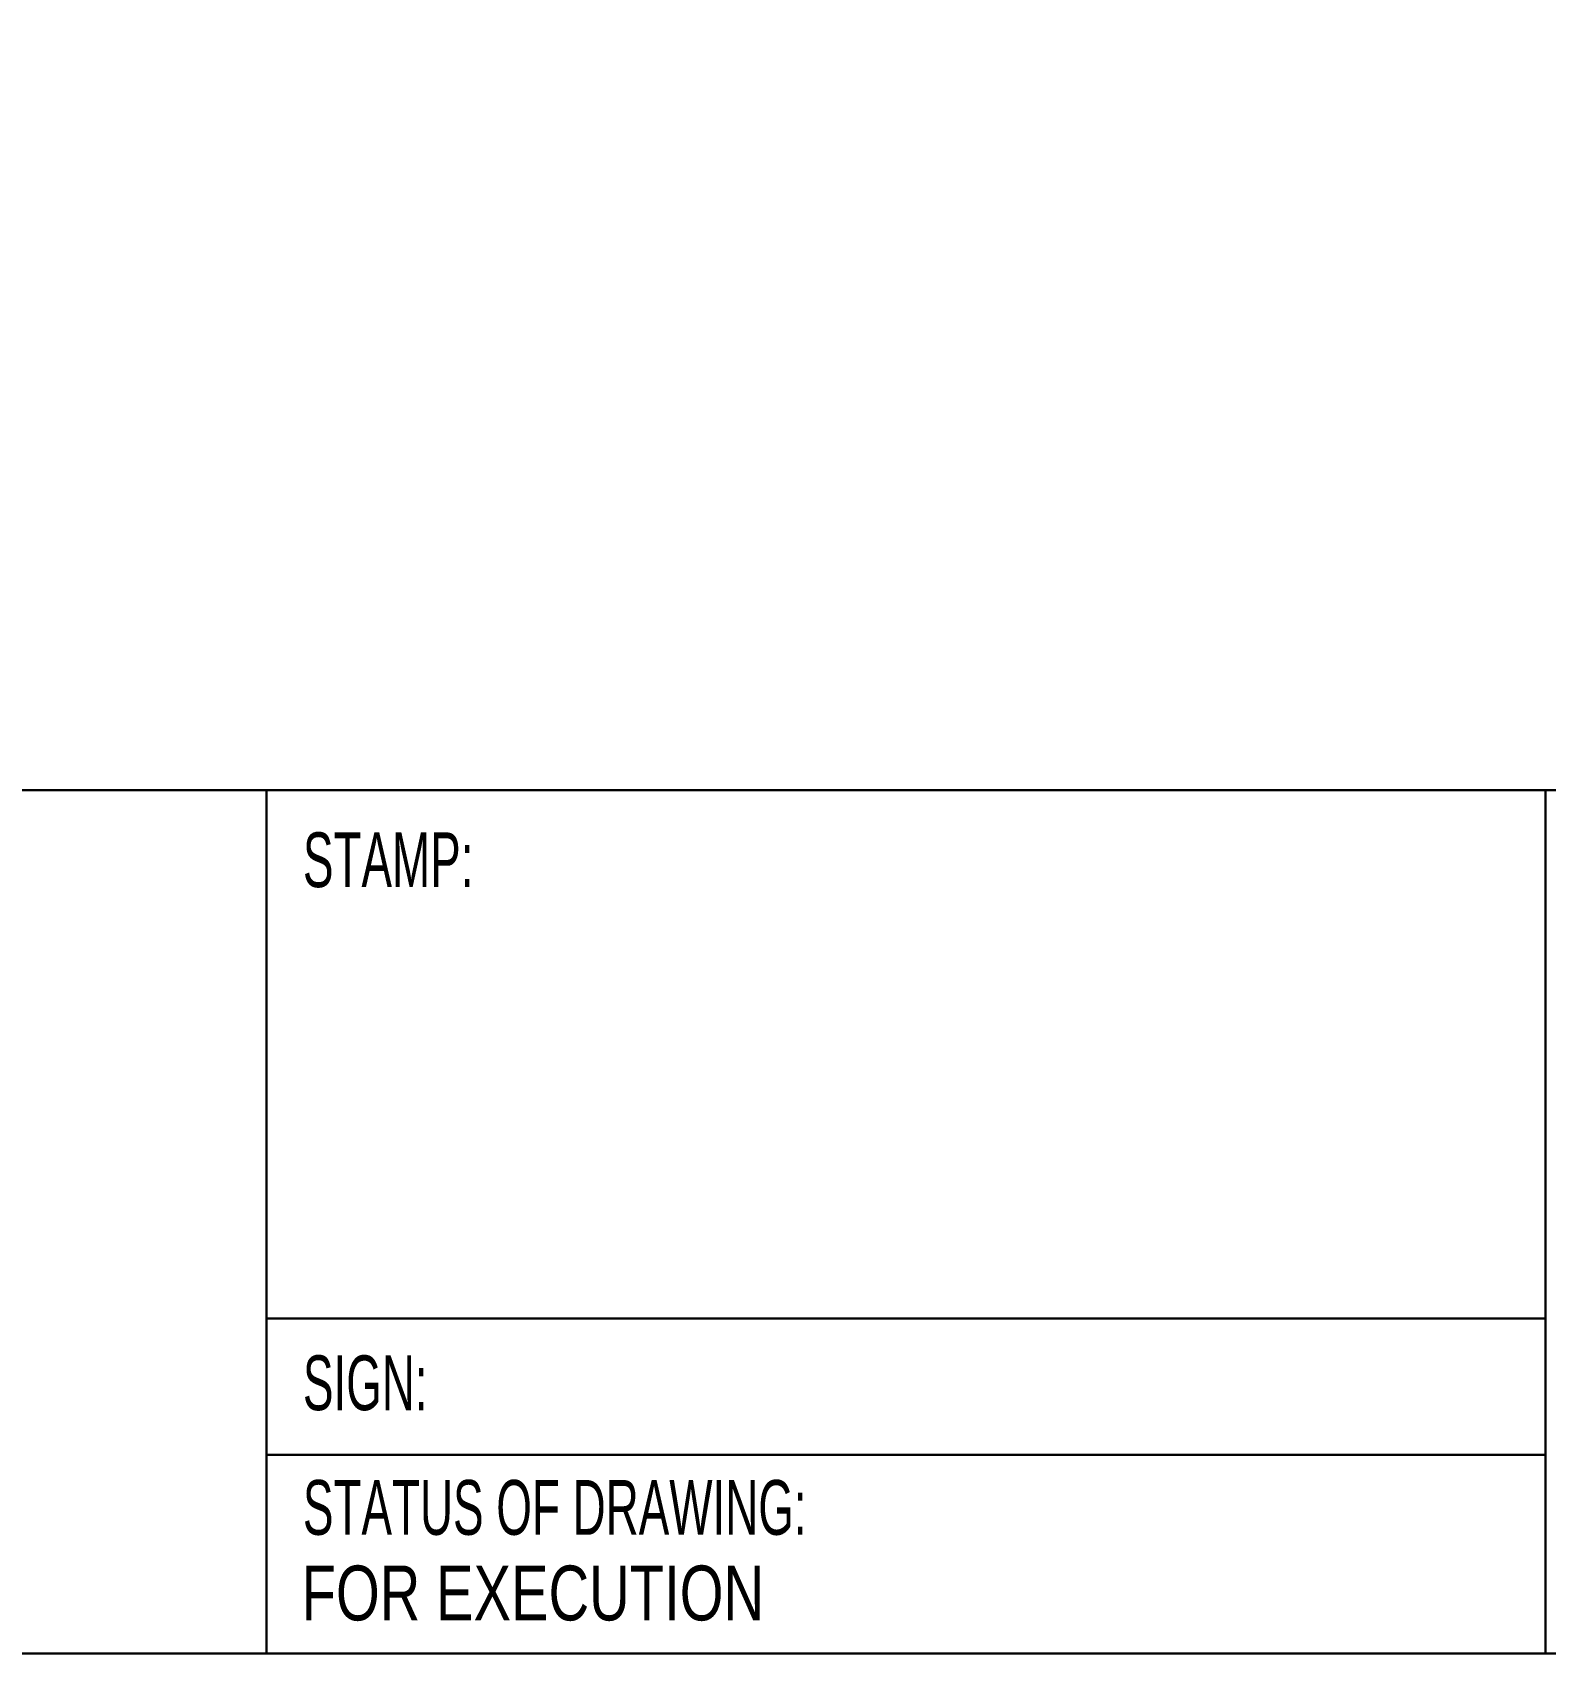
# Model space of a CAD drawing. Header units: inches. Extents: x 683042 to 921062, y -316188 to -5771.
# Drawn here: x 802311 to 811276, y -301785 to -292177 of the extents above; entities that cross this region are included whole.
import ezdxf

# ---------------------------------------------------------------- set-up
doc = ezdxf.new("R2010")
doc.units = ezdxf.units.IN
doc.header["$MEASUREMENT"] = 0
doc.layers.add('R-text', color=7, linetype='Continuous', lineweight=30)
doc.styles.add('style1', font='', dxfattribs={"height": 0.2})
doc.styles.add('style3', font='swisscl.ttf', dxfattribs={"height": 0.21})
doc.styles.get('style1').set_extended_font_data('Swis721 BT')

msp = doc.modelspace()

# ---------------------------------------------------------------- linework, layer by layer
at = {"color": 1, "lineweight": 30}
msp.add_line((803698.742, -296667.668), (803698.742, -301784.502), dxfattribs=at)
msp.add_line((803698.742, -296667.668), (803698.742, -301784.502), dxfattribs=at)
for points in [[(816393.156, -301784.502), (780031.548, -301784.502), (780031.548, -250364.046), (816393.156, -250364.046)], [(780031.548, -296667.668), (811276.322, -296667.668), (811276.322, -301784.502), (780031.548, -301784.502)], [(811276.322, -296667.668), (816393.156, -296667.668), (816393.156, -301784.502), (811276.322, -301784.502)]]:
    msp.add_lwpolyline(points, close=True, dxfattribs=at)
for points in [[(803698.742, -299799.378), (811276.322, -299799.378)], [(803698.742, -300607.092), (811276.322, -300607.092)]]:
    msp.add_lwpolyline(points, dxfattribs=at)

# ---------------------------------------------------------------- texts
at = {"color": 5, "style": 'style3'}
msp.add_text('FOR EXECUTION', height=325.15667, dxfattribs=at).set_placement((803906.035, -301588.038))
at = {"layer": 'R-text', "color": 1, "style": 'style1', "width": 0.598233}
for s, height, p in [('STAMP:', 324.6614, (803914.105, -297242.417)), ('SIGN:', 324.6614, (803914.105, -300342.157)), ('STATUS OF DRAWING:', 324.66143, (803914.105, -301080.563))]:
    msp.add_text(s, height=height, dxfattribs=at).set_placement(p)

doc.saveas('drawing.dxf')
